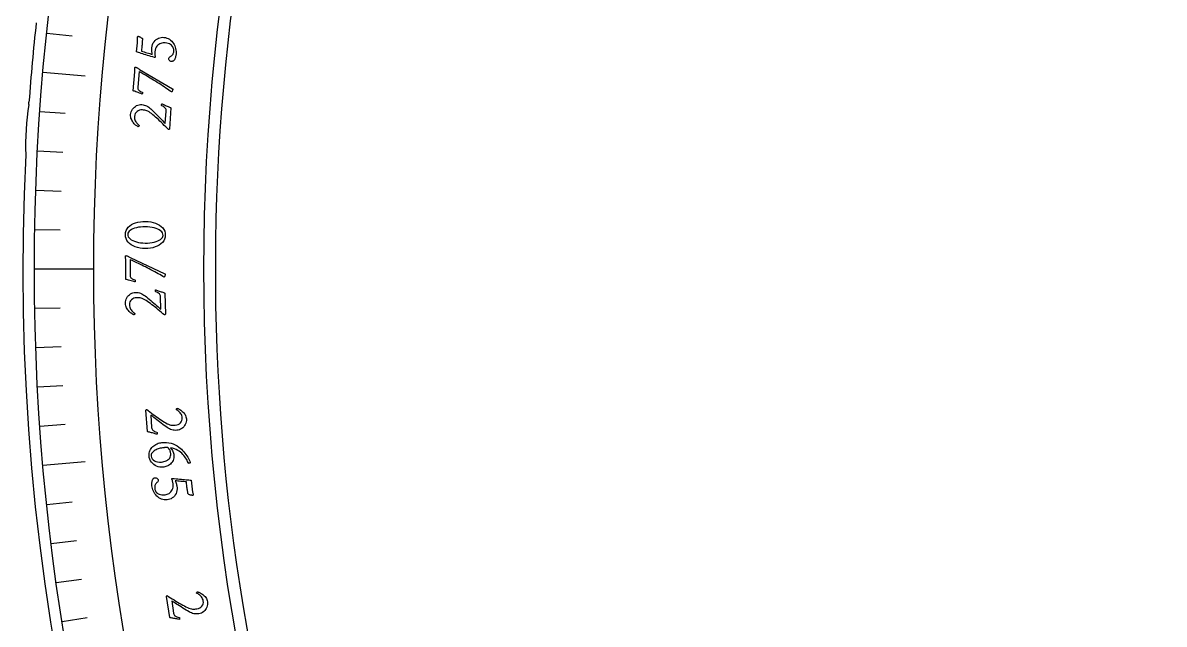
# Model space of a CAD drawing. Header units: millimetres. Extents: x -50 to 50, y -50 to 64.
# Drawn here: x -50 to -24.82, y -7.84 to 5.43 of the extents above; entities that cross this region are included whole.
import ezdxf

# ---------------------------------------------------------------- set-up
doc = ezdxf.new("R2010")
doc.units = ezdxf.units.MM
for name, color, linetype in [('CUT_INNER', 6, 'Continuous'), ('CUT_OUTER', 1, 'Continuous'), ('ENGRAVE', 7, 'Continuous'), ('ENGRAVE_FINE', 8, 'Continuous'), ('TEXT', 5, 'Continuous')]:
    doc.layers.add(name, color=color, linetype=linetype)

msp = doc.modelspace()

# ---------------------------------------------------------------- linework, layer by layer
at = {"layer": 'CUT_INNER'}
msp.add_arc((0.0002, -0.0001), 45.7499, 92.31774, 38.3206, dxfattribs=at)
at = {"layer": 'CUT_OUTER'}
msp.add_lwpolyline([(-49.8683, 3.6253), (-49.8645, 3.6782)], dxfattribs=at)
for centre, radius, start, end in [((-0.6288, 0.0522), 49.369, 173.74957, 175.78799), ((0, -0.0002), 49.9998, 177.11535, 4.43206), ((-43.7761, 2.6938), 6.163, 171.30666, 181.65282)]:
    msp.add_arc(centre, radius, start, end, dxfattribs=at)
at = {"layer": 'ENGRAVE'}
for points in [[(-49.5557, 4.3356), (-48.6243, 4.2541)], [(-49.745, 0), (-48.436, 0)], [(-49.5557, -4.3356), (-48.6243, -4.2541)]]:
    msp.add_lwpolyline(points, dxfattribs=at)
for radius in [49.745, 48.436, 46.005]:
    msp.add_circle((0, 0), radius, dxfattribs=at)
at = {"layer": 'ENGRAVE_FINE'}
for points in [[(-49.4725, 5.1998), (-48.9146, 5.1411)], [(-49.6238, 3.47), (-49.0642, 3.4309)], [(-49.6768, 2.6035), (-49.1166, 2.5741)], [(-49.7147, 1.7361), (-49.154, 1.7165)], [(-49.7374, 0.8682), (-49.1765, 0.8584)], [(-49.7374, -0.8682), (-49.1765, -0.8584)], [(-49.7147, -1.7361), (-49.154, -1.7165)], [(-49.6768, -2.6035), (-49.1166, -2.5741)], [(-49.6238, -3.47), (-49.0642, -3.4309)], [(-49.4725, -5.1998), (-48.9146, -5.1411)], [(-49.3742, -6.0624), (-48.8174, -5.994)], [(-49.2609, -6.9232), (-48.7053, -6.8451)], [(-49.1326, -7.7818), (-48.5785, -7.6941)]]:
    msp.add_lwpolyline(points, dxfattribs=at)
at = {"layer": 'TEXT'}
for points in [[(-47.1552, 4.8767), (-47.1489, 4.9155), (-47.1383, 4.9508), (-47.1235, 4.9825), (-47.1046, 5.0107), (-47.0825, 5.0353), (-47.0584, 5.0564), (-47.0322, 5.0741), (-47.0041, 5.0882), (-46.975, 5.0986), (-46.9459, 5.1051), (-46.9167, 5.1078), (-46.8875, 5.1065), (-46.8538, 5.101), (-46.8221, 5.0918), (-46.7925, 5.0792), (-46.7649, 5.063), (-46.7396, 5.0439), (-46.7165, 5.0227), (-46.6958, 4.9993), (-46.6775, 4.9737), (-46.6615, 4.9464), (-46.6481, 4.9179), (-46.6371, 4.8881), (-46.6286, 4.8572), (-46.6226, 4.8257), (-46.6193, 4.794), (-46.6186, 4.7623), (-46.6205, 4.7306), (-46.6224, 4.7167), (-46.6254, 4.7012), (-46.6295, 4.6842), (-46.6348, 4.6656), (-46.6411, 4.6468), (-46.6484, 4.6291), (-46.6568, 4.6124), (-46.6662, 4.5968), (-46.6693, 4.5939), (-46.6739, 4.5905), (-46.6799, 4.5866), (-46.6873, 4.582), (-46.6956, 4.578), (-46.7038, 4.5753), (-46.7121, 4.574), (-46.7204, 4.5741), (-46.7342, 4.5765), (-46.7465, 4.581), (-46.7571, 4.5875), (-46.7661, 4.5961), (-46.7731, 4.6058), (-46.7778, 4.616), (-46.7802, 4.6265), (-46.7802, 4.6374), (-46.7776, 4.6504), (-46.7724, 4.6617), (-46.7646, 4.6712), (-46.7543, 4.679), (-46.743, 4.686), (-46.7324, 4.6931), (-46.7223, 4.7003), (-46.7128, 4.7077), (-46.7028, 4.717), (-46.6941, 4.7274), (-46.6868, 4.7388), (-46.6809, 4.7514), (-46.6762, 4.7645), (-46.6725, 4.7776), (-46.6697, 4.7908), (-46.6678, 4.8039), (-46.6672, 4.8221), (-46.6691, 4.8406), (-46.6736, 4.8595), (-46.6805, 4.8787), (-46.6904, 4.8976), (-46.7037, 4.9153), (-46.7205, 4.9319), (-46.7407, 4.9474), (-46.7648, 4.961), (-46.7932, 4.9719), (-46.8257, 4.9801), (-46.8625, 4.9856), (-46.8845, 4.9866), (-46.9071, 4.9849), (-46.9304, 4.9806), (-46.9545, 4.9736), (-46.9783, 4.9635), (-47.0006, 4.9501), (-47.0215, 4.9332), (-47.0411, 4.9129), (-47.058, 4.8886), (-47.0713, 4.8599), (-47.0809, 4.8268), (-47.0868, 4.7892), (-47.0877, 4.777), (-47.0879, 4.7628), (-47.0876, 4.7466), (-47.0867, 4.7285), (-47.0851, 4.7106), (-47.0831, 4.6953), (-47.0806, 4.6826), (-47.0775, 4.6725), (-47.0781, 4.6705), (-47.0794, 4.6687), (-47.0816, 4.667), (-47.0845, 4.6655), (-47.0878, 4.6643), (-47.0912, 4.6635), (-47.0946, 4.6632), (-47.0981, 4.6633), (-47.1356, 4.6748), (-47.1731, 4.6863), (-47.2106, 4.6978), (-47.2481, 4.7093), (-47.2849, 4.7206), (-47.3205, 4.7316), (-47.3548, 4.7421), (-47.3878, 4.7523), (-47.4187, 4.7618), (-47.4466, 4.7701), (-47.4716, 4.7774), (-47.4936, 4.7836), (-47.4727, 4.9865), (-47.4714, 5.0007), (-47.4704, 5.0151), (-47.4698, 5.0297), (-47.4694, 5.0445), (-47.4693, 5.0588), (-47.4695, 5.0719), (-47.4698, 5.0838), (-47.4704, 5.0945), (-47.471, 5.1033), (-47.4714, 5.1095), (-47.4717, 5.1133), (-47.4718, 5.1146), (-47.4694, 5.1177), (-47.4672, 5.1207), (-47.4653, 5.1234), (-47.4635, 5.1258), (-47.4617, 5.1278), (-47.4596, 5.1291), (-47.4573, 5.1298), (-47.4546, 5.1298), (-47.4518, 5.1292), (-47.4473, 5.1278), (-47.4413, 5.1256), (-47.4336, 5.1226), (-47.425, 5.1189), (-47.416, 5.1146), (-47.4067, 5.1098), (-47.3969, 5.1044), (-47.3873, 5.0985), (-47.3785, 5.0923), (-47.3704, 5.0857), (-47.3631, 5.0787), (-47.3633, 5.0638), (-47.3636, 5.0475), (-47.3641, 5.0298), (-47.3647, 5.0106), (-47.3657, 4.99), (-47.3672, 4.9676), (-47.3691, 4.9434), (-47.3717, 4.9176), (-47.3835, 4.8023), (-47.3534, 4.7929), (-47.323, 4.7836), (-47.2924, 4.7743), (-47.2615, 4.7651), (-47.2308, 4.756), (-47.2009, 4.7468), (-47.1719, 4.7377), (-47.1436, 4.7285), (-47.1474, 4.7442), (-47.1506, 4.7619), (-47.1531, 4.7818), (-47.1549, 4.8039), (-47.1561, 4.8258), (-47.1565, 4.8452), (-47.1562, 4.8622), (-47.1552, 4.8767)], [(-47.5328, 4.3462), (-47.5317, 4.3599), (-47.5308, 4.3742), (-47.5301, 4.3889), (-47.5296, 4.4043), (-47.5292, 4.4183), (-47.5289, 4.4291), (-47.5285, 4.4367), (-47.5283, 4.4411), (-47.5271, 4.4448), (-47.5245, 4.4472), (-47.5205, 4.4484), (-47.5149, 4.4484), (-47.5074, 4.4469), (-47.4987, 4.4437), (-47.4888, 4.4388), (-47.4778, 4.4322), (-47.466, 4.4246), (-47.4538, 4.4168), (-47.4412, 4.4088), (-47.4281, 4.4005), (-46.6953, 3.9736), (-46.6937, 3.9711), (-46.6927, 3.9678), (-46.6922, 3.964), (-46.6923, 3.9594), (-46.6935, 3.9514), (-46.6957, 3.9426), (-46.6989, 3.933), (-46.7032, 3.9227), (-46.7079, 3.9133), (-46.7127, 3.9067), (-46.7176, 3.9029), (-46.7224, 3.9019), (-46.7488, 3.922), (-46.7779, 3.9433), (-46.8097, 3.9656), (-46.8442, 3.9891), (-46.8805, 4.0134), (-46.9179, 4.038), (-46.9563, 4.063), (-46.9956, 4.0884), (-47.0354, 4.1137), (-47.0748, 4.1386), (-47.1139, 4.1629), (-47.1527, 4.1867), (-47.1904, 4.2096), (-47.2264, 4.2313), (-47.2607, 4.2519), (-47.2932, 4.2713), (-47.3233, 4.2891), (-47.3502, 4.3051), (-47.3739, 4.3192), (-47.3944, 4.3315), (-47.411, 4.3414), (-47.4229, 4.3484), (-47.43, 4.3527), (-47.4324, 4.3541), (-47.4631, 4.0049), (-47.4632, 3.9856), (-47.4599, 3.9685), (-47.4532, 3.9536), (-47.4433, 3.9409), (-47.4297, 3.9295), (-47.4125, 3.9185), (-47.3915, 3.9079), (-47.3668, 3.8977), (-47.3633, 3.8959), (-47.361, 3.8923), (-47.3598, 3.8871), (-47.3599, 3.8802), (-47.3602, 3.8778), (-47.361, 3.8748), (-47.3622, 3.8712), (-47.3637, 3.8671), (-47.3655, 3.8629), (-47.3672, 3.8594), (-47.3688, 3.8565), (-47.3704, 3.8542), (-47.3977, 3.8655), (-47.4252, 3.8765), (-47.4531, 3.8873), (-47.4812, 3.8979), (-47.5079, 3.9077), (-47.5314, 3.9161), (-47.5519, 3.923), (-47.5692, 3.9286)], [(-46.93, 3.6418), (-46.9132, 3.6334), (-46.8954, 3.6247), (-46.8764, 3.6158), (-46.8562, 3.6067), (-46.836, 3.5976), (-46.8164, 3.5889), (-46.7976, 3.5807), (-46.7796, 3.5728), (-46.7634, 3.5659), (-46.7501, 3.5601), (-46.7396, 3.5557), (-46.7321, 3.5525), (-46.7653, 3.0836), (-46.7671, 3.0816), (-46.7693, 3.0795), (-46.7719, 3.0774), (-46.775, 3.0752), (-46.7782, 3.0733), (-46.781, 3.0719), (-46.7836, 3.0712), (-46.7858, 3.071), (-46.8163, 3.1018), (-46.8476, 3.133), (-46.8794, 3.1647), (-46.9119, 3.1968), (-46.9447, 3.2287), (-46.9773, 3.26), (-47.0098, 3.2907), (-47.0421, 3.3206), (-47.0737, 3.3493), (-47.1041, 3.3759), (-47.1331, 3.4006), (-47.1609, 3.4233), (-47.1893, 3.4445), (-47.216, 3.4619), (-47.241, 3.4754), (-47.2644, 3.4851), (-47.2873, 3.492), (-47.3108, 3.4975), (-47.3349, 3.5015), (-47.3597, 3.5041), (-47.3934, 3.5039), (-47.4247, 3.4981), (-47.4536, 3.4868), (-47.48, 3.4698), (-47.5024, 3.4484), (-47.5191, 3.4236), (-47.5301, 3.3954), (-47.5353, 3.364), (-47.5357, 3.3372), (-47.533, 3.3121), (-47.5272, 3.2884), (-47.5183, 3.2664), (-47.5075, 3.2461), (-47.4961, 3.2277), (-47.4839, 3.2112), (-47.4712, 3.1967), (-47.4589, 3.1842), (-47.4482, 3.1739), (-47.4391, 3.1659), (-47.4316, 3.1601), (-47.4324, 3.1558), (-47.4344, 3.1516), (-47.4375, 3.1473), (-47.4418, 3.1431), (-47.4463, 3.1393), (-47.4501, 3.1367), (-47.4532, 3.1352), (-47.4557, 3.1348), (-47.4628, 3.1383), (-47.4721, 3.1438), (-47.4834, 3.1513), (-47.4967, 3.1609), (-47.5112, 3.1723), (-47.5259, 3.1856), (-47.5408, 3.2009), (-47.5559, 3.218), (-47.5705, 3.2366), (-47.5838, 3.2565), (-47.5957, 3.2777), (-47.6064, 3.3001), (-47.6148, 3.3237), (-47.6203, 3.3485), (-47.6228, 3.3744), (-47.6224, 3.4014), (-47.618, 3.4337), (-47.6096, 3.4642), (-47.5972, 3.4929), (-47.5808, 3.5197), (-47.5613, 3.5442), (-47.5397, 3.5656), (-47.5159, 3.5841), (-47.49, 3.5995), (-47.4627, 3.6113), (-47.4349, 3.6192), (-47.4064, 3.623), (-47.3774, 3.6228), (-47.3487, 3.6192), (-47.321, 3.6131), (-47.2944, 3.6045), (-47.2689, 3.5933), (-47.2444, 3.5799), (-47.2209, 3.5646), (-47.1985, 3.5475), (-47.177, 3.5286), (-47.1491, 3.5019), (-47.1203, 3.4739), (-47.0906, 3.4445), (-47.06, 3.4138), (-47.0294, 3.3829), (-46.9999, 3.3529), (-46.9713, 3.3237), (-46.9436, 3.2955), (-46.9179, 3.2691), (-46.8947, 3.2456), (-46.8743, 3.2248), (-46.8566, 3.2069), (-46.8373, 3.4766), (-46.8375, 3.496), (-46.841, 3.5138), (-46.8479, 3.53), (-46.8582, 3.5446), (-46.8718, 3.5583), (-46.8889, 3.5719), (-46.9094, 3.5853), (-46.9333, 3.5986), (-46.9368, 3.6009), (-46.9392, 3.6043), (-46.9404, 3.6089), (-46.9405, 3.6146), (-46.9401, 3.617), (-46.9394, 3.6201), (-46.9382, 3.6238), (-46.9366, 3.6283), (-46.9349, 3.6327), (-46.9332, 3.6364), (-46.9316, 3.6394), (-46.93, 3.6418)], [(-47.7363, 0.7536), (-47.7318, 0.8005), (-47.7198, 0.8435), (-47.7003, 0.8825), (-47.6733, 0.9175), (-47.6402, 0.9484), (-47.6021, 0.9751), (-47.5591, 0.9976), (-47.5112, 1.0159), (-47.4597, 1.0299), (-47.4059, 1.0395), (-47.3499, 1.0447), (-47.2916, 1.0456), (-47.2335, 1.0421), (-47.1777, 1.0343), (-47.1244, 1.0222), (-47.0736, 1.0059), (-47.0265, 0.9854), (-46.9843, 0.9612), (-46.9471, 0.9332), (-46.9149, 0.9015), (-46.8889, 0.8662), (-46.8706, 0.8274), (-46.8599, 0.7853), (-46.8569, 0.7397), (-46.8613, 0.6955), (-46.8733, 0.6544), (-46.8929, 0.6166), (-46.9199, 0.582), (-46.9532, 0.5509), (-46.9912, 0.5238), (-47.0341, 0.5006), (-47.0819, 0.4813), (-47.1332, 0.4662), (-47.1869, 0.4556), (-47.2428, 0.4494), (-47.3011, 0.4477), (-47.3593, 0.4505), (-47.4151, 0.4576), (-47.4686, 0.4691), (-47.5196, 0.4851), (-47.5669, 0.5052), (-47.6091, 0.5294), (-47.6463, 0.5577), (-47.6785, 0.59), (-47.7044, 0.626), (-47.7226, 0.6652), (-47.7333, 0.7078), (-47.7363, 0.7536)], [(-47.6859, 0.7599), (-47.6831, 0.7319), (-47.6736, 0.7058), (-47.6576, 0.6816), (-47.6349, 0.6594), (-47.6068, 0.6394), (-47.5741, 0.6217), (-47.5369, 0.6063), (-47.4953, 0.5934), (-47.4501, 0.5829), (-47.4025, 0.5753), (-47.3524, 0.5705), (-47.2998, 0.5685), (-47.2477, 0.5692), (-47.1978, 0.5728), (-47.1501, 0.5792), (-47.1044, 0.5885), (-47.0621, 0.6001), (-47.0242, 0.6138), (-46.9908, 0.6295), (-46.9617, 0.6473), (-46.9382, 0.6669), (-46.9213, 0.688), (-46.911, 0.7107), (-46.9073, 0.735), (-46.9102, 0.7643), (-46.92, 0.7912), (-46.9366, 0.8156), (-46.9601, 0.8375), (-46.9893, 0.857), (-47.0231, 0.8741), (-47.0615, 0.8887), (-47.1044, 0.9009), (-47.1506, 0.9107), (-47.1988, 0.918), (-47.249, 0.9228), (-47.3011, 0.9251), (-47.3536, 0.9247), (-47.4035, 0.9216), (-47.4507, 0.9157), (-47.4952, 0.907), (-47.5362, 0.8958), (-47.5729, 0.8824), (-47.6053, 0.8667), (-47.6333, 0.8488), (-47.656, 0.829), (-47.6723, 0.8076), (-47.6823, 0.7846), (-47.6859, 0.7599)], [(-47.7307, 0.187), (-47.7308, 0.2007), (-47.7311, 0.2149), (-47.7317, 0.2297), (-47.7326, 0.245), (-47.7334, 0.259), (-47.734, 0.2698), (-47.7344, 0.2774), (-47.7345, 0.2819), (-47.7337, 0.2856), (-47.7313, 0.2882), (-47.7273, 0.2898), (-47.7218, 0.2903), (-47.7142, 0.2894), (-47.7052, 0.287), (-47.695, 0.283), (-47.6835, 0.2773), (-47.671, 0.2708), (-47.6582, 0.2641), (-47.6449, 0.2572), (-47.6312, 0.2502), (-46.864, -0.1112), (-46.8621, -0.1137), (-46.8608, -0.1168), (-46.86, -0.1206), (-46.8597, -0.1251), (-46.8602, -0.1332), (-46.8616, -0.1422), (-46.864, -0.152), (-46.8673, -0.1627), (-46.8713, -0.1725), (-46.8755, -0.1794), (-46.88, -0.1836), (-46.8847, -0.185), (-46.9127, -0.1673), (-46.9436, -0.1487), (-46.9772, -0.1292), (-47.0136, -0.1088), (-47.0519, -0.0878), (-47.0913, -0.0665), (-47.1317, -0.045), (-47.1731, -0.0231), (-47.2149, -0.0013), (-47.2563, 0.02), (-47.2974, 0.0408), (-47.3381, 0.0611), (-47.3777, 0.0807), (-47.4155, 0.0992), (-47.4514, 0.1167), (-47.4855, 0.1332), (-47.517, 0.1483), (-47.5452, 0.1619), (-47.5701, 0.1739), (-47.5916, 0.1843), (-47.609, 0.1927), (-47.6214, 0.1987), (-47.6289, 0.2023), (-47.6314, 0.2035), (-47.6316, -0.147), (-47.63, -0.1662), (-47.6252, -0.183), (-47.6173, -0.1973), (-47.6062, -0.2091), (-47.5917, -0.2192), (-47.5736, -0.2287), (-47.5518, -0.2374), (-47.5263, -0.2454), (-47.5226, -0.247), (-47.52, -0.2503), (-47.5184, -0.2554), (-47.5178, -0.2623), (-47.518, -0.2647), (-47.5185, -0.2677), (-47.5193, -0.2714), (-47.5205, -0.2757), (-47.5219, -0.28), (-47.5233, -0.2836), (-47.5247, -0.2867), (-47.5261, -0.2891), (-47.5542, -0.2802), (-47.5826, -0.2716), (-47.6113, -0.2633), (-47.6402, -0.2552), (-47.6677, -0.2477), (-47.6919, -0.2415), (-47.7128, -0.2363), (-47.7305, -0.2323)], [(-47.0688, -0.4623), (-47.0514, -0.4692), (-47.0328, -0.4763), (-47.0131, -0.4835), (-46.9923, -0.4908), (-46.9713, -0.4981), (-46.9511, -0.505), (-46.9316, -0.5116), (-46.913, -0.5179), (-46.8962, -0.5234), (-46.8825, -0.528), (-46.8717, -0.5315), (-46.8639, -0.534), (-46.8561, -1.004), (-46.8577, -1.0062), (-46.8597, -1.0084), (-46.8622, -1.0108), (-46.865, -1.0132), (-46.868, -1.0154), (-46.8707, -1.017), (-46.8732, -1.018), (-46.8754, -1.0183), (-46.9085, -0.9903), (-46.9423, -0.9619), (-46.9768, -0.9332), (-47.012, -0.9041), (-47.0475, -0.8751), (-47.0827, -0.8467), (-47.1177, -0.819), (-47.1525, -0.792), (-47.1865, -0.7662), (-47.2191, -0.7423), (-47.2502, -0.7203), (-47.2798, -0.7001), (-47.3099, -0.6814), (-47.338, -0.6664), (-47.3641, -0.6551), (-47.3883, -0.6476), (-47.4117, -0.6427), (-47.4356, -0.6392), (-47.46, -0.6373), (-47.4849, -0.6369), (-47.5184, -0.64), (-47.5491, -0.6485), (-47.5769, -0.6624), (-47.6018, -0.6816), (-47.6222, -0.7049), (-47.6367, -0.731), (-47.6452, -0.76), (-47.6476, -0.7918), (-47.6457, -0.8185), (-47.6408, -0.8433), (-47.6329, -0.8663), (-47.6221, -0.8875), (-47.6096, -0.9068), (-47.5966, -0.9241), (-47.5831, -0.9395), (-47.5691, -0.9529), (-47.5558, -0.9643), (-47.5442, -0.9736), (-47.5345, -0.9808), (-47.5265, -0.9859), (-47.527, -0.9902), (-47.5286, -0.9946), (-47.5313, -0.9991), (-47.5352, -1.0037), (-47.5394, -1.0078), (-47.5429, -1.0108), (-47.5459, -1.0125), (-47.5483, -1.0132), (-47.5558, -1.0103), (-47.5654, -1.0056), (-47.5773, -0.9991), (-47.5914, -0.9908), (-47.6069, -0.9806), (-47.6227, -0.9686), (-47.6389, -0.9548), (-47.6554, -0.9391), (-47.6716, -0.9217), (-47.6865, -0.903), (-47.7003, -0.883), (-47.7128, -0.8616), (-47.7233, -0.8388), (-47.731, -0.8146), (-47.7357, -0.7891), (-47.7376, -0.7621), (-47.7361, -0.7296), (-47.7304, -0.6985), (-47.7205, -0.6688), (-47.7065, -0.6406), (-47.6893, -0.6145), (-47.6696, -0.5913), (-47.6475, -0.5709), (-47.623, -0.5533), (-47.5969, -0.539), (-47.5698, -0.5288), (-47.5418, -0.5226), (-47.5129, -0.5203), (-47.484, -0.5213), (-47.4559, -0.5249), (-47.4286, -0.5312), (-47.4022, -0.5401), (-47.3766, -0.5514), (-47.3519, -0.5645), (-47.3281, -0.5796), (-47.305, -0.5966), (-47.2749, -0.6207), (-47.2437, -0.6461), (-47.2116, -0.6728), (-47.1784, -0.7007), (-47.1453, -0.7289), (-47.1132, -0.7562), (-47.0822, -0.7827), (-47.0522, -0.8085), (-47.0242, -0.8325), (-46.9992, -0.8539), (-46.977, -0.8728), (-46.9578, -0.8891), (-46.9621, -0.6187), (-46.964, -0.5995), (-46.969, -0.5821), (-46.9773, -0.5665), (-46.9888, -0.5529), (-47.0036, -0.5403), (-47.0218, -0.5283), (-47.0434, -0.5167), (-47.0683, -0.5056), (-47.072, -0.5036), (-47.0747, -0.5004), (-47.0763, -0.496), (-47.0769, -0.4903), (-47.0768, -0.4879), (-47.0763, -0.4847), (-47.0754, -0.4809), (-47.0742, -0.4763), (-47.0729, -0.4718), (-47.0715, -0.4679), (-47.0702, -0.4648), (-47.0688, -0.4623)], [(-47.0415, -3.6504), (-47.0594, -3.6447), (-47.0783, -3.6389), (-47.0985, -3.633), (-47.1198, -3.627), (-47.1412, -3.621), (-47.1618, -3.6154), (-47.1817, -3.6101), (-47.2007, -3.605), (-47.2178, -3.6005), (-47.2318, -3.5968), (-47.2428, -3.594), (-47.2508, -3.5919), (-47.2844, -3.1178), (-47.2829, -3.1156), (-47.281, -3.1132), (-47.2787, -3.1107), (-47.2759, -3.1081), (-47.2731, -3.1058), (-47.2704, -3.1041), (-47.268, -3.103), (-47.2658, -3.1025), (-47.2315, -3.1293), (-47.1964, -3.1563), (-47.1606, -3.1836), (-47.124, -3.2112), (-47.0872, -3.2385), (-47.0506, -3.2651), (-47.0141, -3.291), (-46.9779, -3.3161), (-46.9426, -3.3399), (-46.9088, -3.3619), (-46.8765, -3.3821), (-46.8457, -3.4004), (-46.8146, -3.4172), (-46.7857, -3.4304), (-46.759, -3.44), (-46.7344, -3.446), (-46.7108, -3.4494), (-46.6867, -3.4513), (-46.6622, -3.4518), (-46.6373, -3.4506), (-46.6041, -3.4455), (-46.574, -3.4354), (-46.547, -3.4201), (-46.5233, -3.3999), (-46.5042, -3.3759), (-46.4912, -3.3495), (-46.4843, -3.3207), (-46.4836, -3.2895), (-46.4869, -3.2636), (-46.493, -3.2396), (-46.502, -3.2175), (-46.5138, -3.1974), (-46.5272, -3.1791), (-46.5411, -3.1628), (-46.5553, -3.1484), (-46.5699, -3.136), (-46.5837, -3.1254), (-46.5957, -3.1169), (-46.6057, -3.1102), (-46.6139, -3.1056), (-46.6136, -3.1014), (-46.6122, -3.097), (-46.6097, -3.0924), (-46.606, -3.0877), (-46.602, -3.0835), (-46.5986, -3.0804), (-46.5957, -3.0785), (-46.5934, -3.0778), (-46.5858, -3.0803), (-46.5759, -3.0845), (-46.5638, -3.0903), (-46.5493, -3.0978), (-46.5334, -3.107), (-46.5171, -3.118), (-46.5003, -3.1308), (-46.483, -3.1454), (-46.4661, -3.1615), (-46.4503, -3.179), (-46.4356, -3.1978), (-46.422, -3.218), (-46.4104, -3.2397), (-46.4015, -3.2628), (-46.3954, -3.2874), (-46.3921, -3.3135), (-46.3919, -3.3453), (-46.3959, -3.3759), (-46.404, -3.4053), (-46.4163, -3.4336), (-46.432, -3.46), (-46.4503, -3.4839), (-46.4711, -3.5053), (-46.4944, -3.524), (-46.5196, -3.5396), (-46.546, -3.5514), (-46.5735, -3.5593), (-46.6022, -3.5635), (-46.6311, -3.5644), (-46.6594, -3.5626), (-46.687, -3.5582), (-46.7139, -3.5511), (-46.7402, -3.5417), (-46.7657, -3.5303), (-46.7904, -3.5169), (-46.8144, -3.5015), (-46.846, -3.4794), (-46.8786, -3.4561), (-46.9123, -3.4315), (-46.947, -3.4056), (-46.9817, -3.3795), (-47.0152, -3.354), (-47.0476, -3.3291), (-47.079, -3.305), (-47.1082, -3.2824), (-47.1343, -3.2621), (-47.1574, -3.2443), (-47.1774, -3.2289), (-47.1581, -3.5004), (-47.155, -3.5197), (-47.1489, -3.5369), (-47.1396, -3.5519), (-47.1273, -3.5649), (-47.1117, -3.5766), (-47.0928, -3.5875), (-47.0705, -3.5977), (-47.0448, -3.6071), (-47.041, -3.6089), (-47.0382, -3.6119), (-47.0363, -3.6162), (-47.0353, -3.6219), (-47.0353, -3.6243), (-47.0356, -3.6275), (-47.0361, -3.6314), (-47.037, -3.636), (-47.0381, -3.6407), (-47.0392, -3.6446), (-47.0403, -3.6479), (-47.0415, -3.6504)], [(-46.6671, -4.1052), (-46.6658, -4.1392), (-46.668, -4.1707), (-46.6737, -4.1996), (-46.683, -4.2259), (-46.6951, -4.2499), (-46.7092, -4.2716), (-46.7254, -4.2911), (-46.7436, -4.3084), (-46.7632, -4.3235), (-46.7834, -4.3367), (-46.8044, -4.348), (-46.8261, -4.3573), (-46.8477, -4.3648), (-46.8682, -4.3707), (-46.8878, -4.3749), (-46.9064, -4.3774), (-46.9436, -4.3785), (-46.9798, -4.3749), (-47.0152, -4.3666), (-47.0498, -4.3535), (-47.0824, -4.3362), (-47.1122, -4.3155), (-47.1392, -4.2914), (-47.1633, -4.2638), (-47.1836, -4.2332), (-47.199, -4.2001), (-47.2097, -4.1646), (-47.2155, -4.1266), (-47.2164, -4.0964), (-47.2138, -4.0673), (-47.2076, -4.0395), (-47.1979, -4.0129), (-47.1853, -3.9877), (-47.1703, -3.9642), (-47.153, -3.9423), (-47.1333, -3.9222), (-47.1117, -3.9038), (-47.0887, -3.8873), (-47.0641, -3.8728), (-47.0381, -3.8602), (-47.0113, -3.8497), (-46.9844, -3.8415), (-46.9574, -3.8358), (-46.9302, -3.8324), (-46.8785, -3.8302), (-46.8278, -3.8324), (-46.7782, -3.8388), (-46.7296, -3.8495), (-46.6829, -3.8643), (-46.6388, -3.8831), (-46.5973, -3.9059), (-46.5585, -3.9328), (-46.5304, -3.9556), (-46.5032, -3.9804), (-46.4769, -4.007), (-46.4514, -4.0355), (-46.4272, -4.0651), (-46.4044, -4.0952), (-46.3832, -4.1258), (-46.3635, -4.1568), (-46.3457, -4.1876), (-46.3303, -4.2174), (-46.3172, -4.2463), (-46.3065, -4.2743), (-46.3071, -4.2788), (-46.3097, -4.2826), (-46.3145, -4.2857), (-46.3213, -4.2881), (-46.3287, -4.29), (-46.3349, -4.2915), (-46.34, -4.2925), (-46.3441, -4.293), (-46.3538, -4.2717), (-46.365, -4.249), (-46.3777, -4.225), (-46.3919, -4.1996), (-46.408, -4.1736), (-46.4261, -4.1477), (-46.4463, -4.1218), (-46.4686, -4.096), (-46.4932, -4.0711), (-46.5204, -4.0477), (-46.5501, -4.026), (-46.5824, -4.0058), (-46.6176, -3.9878), (-46.6559, -3.9727), (-46.6975, -3.9605), (-46.7422, -3.9511), (-46.7268, -3.9685), (-46.713, -3.987), (-46.7007, -4.0067), (-46.69, -4.0276), (-46.6811, -4.0486), (-46.6744, -4.0685), (-46.6697, -4.0873), (-46.6671, -4.1052)], [(-46.803, -3.945), (-46.8144, -3.9447), (-46.8259, -3.9445), (-46.8375, -3.9445), (-46.8493, -3.9447), (-46.8612, -3.9451), (-46.8731, -3.9457), (-46.885, -3.9464), (-46.8968, -3.9473), (-46.92, -3.9499), (-46.9437, -3.9537), (-46.9677, -3.9588), (-46.9922, -3.9652), (-47.0163, -3.9728), (-47.0395, -3.9817), (-47.0618, -3.9918), (-47.083, -4.0031), (-47.1027, -4.0157), (-47.1202, -4.0293), (-47.1357, -4.0442), (-47.149, -4.0602), (-47.1595, -4.0772), (-47.1665, -4.0952), (-47.17, -4.1141), (-47.1699, -4.1339), (-47.1634, -4.165), (-47.1493, -4.1924), (-47.1279, -4.2161), (-47.0991, -4.2361), (-47.0649, -4.2515), (-47.0273, -4.2613), (-46.9864, -4.2655), (-46.9421, -4.2641), (-46.9135, -4.2605), (-46.8861, -4.2547), (-46.86, -4.2468), (-46.8351, -4.2369), (-46.8121, -4.2248), (-46.7918, -4.2104), (-46.7742, -4.1938), (-46.7592, -4.1748), (-46.7476, -4.1534), (-46.7401, -4.1294), (-46.7366, -4.1028), (-46.7373, -4.0736), (-46.7391, -4.0587), (-46.7422, -4.0431), (-46.7464, -4.0268), (-46.7519, -4.0099), (-46.7596, -3.9929), (-46.7707, -3.9764), (-46.7852, -3.9604), (-46.803, -3.945)], [(-46.5988, -4.8192), (-46.597, -4.858), (-46.6001, -4.8943), (-46.608, -4.928), (-46.6207, -4.9592), (-46.6371, -4.9877), (-46.6562, -5.0132), (-46.678, -5.0358), (-46.7024, -5.0555), (-46.7287, -5.0719), (-46.7557, -5.0844), (-46.7837, -5.0933), (-46.8124, -5.0983), (-46.8466, -5.1002), (-46.8795, -5.0981), (-46.9111, -5.0921), (-46.9415, -5.0821), (-46.9704, -5.0688), (-46.9974, -5.0529), (-47.0226, -5.0342), (-47.046, -5.0129), (-47.0673, -4.9894), (-47.0865, -4.9641), (-47.1034, -4.937), (-47.1182, -4.9082), (-47.1305, -4.8782), (-47.1403, -4.8476), (-47.1474, -4.8164), (-47.152, -4.7845), (-47.1529, -4.7703), (-47.1531, -4.7544), (-47.1524, -4.7367), (-47.151, -4.7173), (-47.1486, -4.6974), (-47.1449, -4.6783), (-47.14, -4.6601), (-47.1338, -4.6428), (-47.1313, -4.6394), (-47.1275, -4.6351), (-47.1224, -4.63), (-47.116, -4.6241), (-47.1087, -4.6185), (-47.1011, -4.6142), (-47.0933, -4.6113), (-47.0851, -4.6098), (-47.071, -4.6095), (-47.0582, -4.6116), (-47.0465, -4.6159), (-47.036, -4.6226), (-47.0272, -4.6309), (-47.0206, -4.6399), (-47.0162, -4.6498), (-47.014, -4.6606), (-47.0141, -4.6739), (-47.0169, -4.6861), (-47.0227, -4.697), (-47.0312, -4.7067), (-47.0409, -4.7158), (-47.0499, -4.725), (-47.0584, -4.7341), (-47.0662, -4.7433), (-47.0741, -4.7545), (-47.0805, -4.7665), (-47.0853, -4.7793), (-47.0886, -4.7929), (-47.0905, -4.8068), (-47.0915, -4.8205), (-47.0916, -4.8341), (-47.0907, -4.8475), (-47.0876, -4.8655), (-47.0819, -4.8834), (-47.0737, -4.9012), (-47.0629, -4.9187), (-47.0493, -4.9352), (-47.0326, -4.9499), (-47.0127, -4.9628), (-46.9897, -4.9738), (-46.9632, -4.9821), (-46.9333, -4.9868), (-46.8997, -4.988), (-46.8625, -4.9856), (-46.8409, -4.982), (-46.8191, -4.9756), (-46.7972, -4.9664), (-46.7751, -4.9546), (-46.754, -4.9399), (-46.735, -4.9221), (-46.718, -4.9014), (-46.7031, -4.8776), (-46.6914, -4.8506), (-46.6843, -4.82), (-46.6816, -4.7858), (-46.6834, -4.7481), (-46.685, -4.7362), (-46.6876, -4.7223), (-46.6911, -4.7067), (-46.6957, -4.6892), (-46.7007, -4.6721), (-46.7057, -4.6577), (-46.7107, -4.6458), (-46.7157, -4.6366), (-46.7155, -4.6345), (-46.7145, -4.6325), (-46.7127, -4.6304), (-46.7102, -4.6284), (-46.7071, -4.6265), (-46.704, -4.6251), (-46.7007, -4.6242), (-46.6973, -4.6236), (-46.6583, -4.6274), (-46.6192, -4.6312), (-46.5802, -4.635), (-46.5412, -4.6388), (-46.5028, -4.6425), (-46.4658, -4.6461), (-46.4301, -4.6495), (-46.3958, -4.6528), (-46.3636, -4.6558), (-46.3346, -4.6583), (-46.3087, -4.6604), (-46.2859, -4.6619), (-46.2656, -4.8597), (-46.2639, -4.8735), (-46.262, -4.8874), (-46.2596, -4.9015), (-46.2568, -4.9157), (-46.2539, -4.9293), (-46.2511, -4.9418), (-46.2482, -4.953), (-46.2455, -4.963), (-46.243, -4.9713), (-46.2413, -4.9771), (-46.2403, -4.9807), (-46.2399, -4.9819), (-46.2416, -4.9854), (-46.2431, -4.9886), (-46.2444, -4.9916), (-46.2456, -4.9943), (-46.2469, -4.9965), (-46.2487, -4.9982), (-46.2509, -4.9994), (-46.2534, -5), (-46.2564, -5), (-46.261, -4.9996), (-46.2674, -4.9987), (-46.2755, -4.9975), (-46.2847, -4.9958), (-46.2944, -4.9936), (-46.3046, -4.991), (-46.3152, -4.9879), (-46.3258, -4.9843), (-46.3357, -4.9802), (-46.345, -4.9756), (-46.3537, -4.9705), (-46.3566, -4.9562), (-46.3597, -4.9405), (-46.3629, -4.9234), (-46.3663, -4.905), (-46.3696, -4.885), (-46.3728, -4.8633), (-46.3757, -4.8398), (-46.3786, -4.8145), (-46.3901, -4.7016), (-46.4215, -4.6986), (-46.4531, -4.6957), (-46.485, -4.6928), (-46.5171, -4.6901), (-46.5489, -4.6873), (-46.58, -4.6844), (-46.6103, -4.6813), (-46.6399, -4.678), (-46.633, -4.6924), (-46.6264, -4.709), (-46.62, -4.7278), (-46.6137, -4.7488), (-46.6082, -4.7697), (-46.6039, -4.7884), (-46.6007, -4.8049), (-46.5988, -4.8192)], [(-46.5443, -7.7365), (-46.5626, -7.7323), (-46.5821, -7.7282), (-46.6026, -7.724), (-46.6243, -7.7199), (-46.6462, -7.7159), (-46.6673, -7.7121), (-46.6875, -7.7085), (-46.7069, -7.7051), (-46.7243, -7.7021), (-46.7386, -7.6997), (-46.7498, -7.6978), (-46.7579, -7.6964), (-46.8327, -7.2271), (-46.8315, -7.2247), (-46.8298, -7.2222), (-46.8277, -7.2195), (-46.8252, -7.2167), (-46.8225, -7.2141), (-46.82, -7.2121), (-46.8177, -7.2109), (-46.8155, -7.2102), (-46.779, -7.2339), (-46.7417, -7.2578), (-46.7036, -7.2818), (-46.6648, -7.3061), (-46.6257, -7.3301), (-46.5869, -7.3534), (-46.5484, -7.376), (-46.5102, -7.3979), (-46.4729, -7.4186), (-46.4373, -7.4375), (-46.4034, -7.4548), (-46.3711, -7.4703), (-46.3387, -7.4844), (-46.3087, -7.495), (-46.2812, -7.5022), (-46.2563, -7.506), (-46.2324, -7.5074), (-46.2083, -7.5072), (-46.1838, -7.5055), (-46.1591, -7.5022), (-46.1264, -7.4942), (-46.0973, -7.4815), (-46.0718, -7.464), (-46.0499, -7.4417), (-46.033, -7.4162), (-46.0223, -7.3887), (-46.018, -7.3595), (-46.02, -7.3283), (-46.0255, -7.3028), (-46.0338, -7.2794), (-46.0446, -7.2582), (-46.0581, -7.2391), (-46.0731, -7.2221), (-46.0883, -7.2071), (-46.1037, -7.194), (-46.1193, -7.1829), (-46.134, -7.1736), (-46.1467, -7.1661), (-46.1573, -7.1604), (-46.1659, -7.1564), (-46.166, -7.1522), (-46.1649, -7.1477), (-46.1628, -7.1429), (-46.1596, -7.1379), (-46.156, -7.1334), (-46.1528, -7.13), (-46.1501, -7.1279), (-46.1478, -7.127), (-46.14, -7.1288), (-46.1299, -7.1321), (-46.1172, -7.1369), (-46.1022, -7.1431), (-46.0856, -7.1509), (-46.0683, -7.1604), (-46.0505, -7.1717), (-46.032, -7.1846), (-46.0137, -7.1992), (-45.9964, -7.2153), (-45.9801, -7.2328), (-45.9649, -7.2517), (-45.9514, -7.2723), (-45.9406, -7.2945), (-45.9324, -7.3185), (-45.9268, -7.3442), (-45.9238, -7.3759), (-45.9251, -7.4067), (-45.9306, -7.4367), (-45.9405, -7.466), (-45.9538, -7.4937), (-45.9699, -7.5191), (-45.9887, -7.5421), (-46.0104, -7.5629), (-46.0341, -7.5806), (-46.0593, -7.5946), (-46.0861, -7.6049), (-46.1143, -7.6116), (-46.143, -7.615), (-46.1714, -7.6157), (-46.1992, -7.6137), (-46.2267, -7.609), (-46.2536, -7.6019), (-46.28, -7.5927), (-46.3059, -7.5815), (-46.3311, -7.5683), (-46.3645, -7.5491), (-46.399, -7.5287), (-46.4347, -7.5071), (-46.4715, -7.4844), (-46.5083, -7.4613), (-46.544, -7.4388), (-46.5785, -7.4169), (-46.6118, -7.3956), (-46.6428, -7.3756), (-46.6707, -7.3578), (-46.6952, -7.342), (-46.7165, -7.3284), (-46.6735, -7.5972), (-46.6688, -7.6161), (-46.6612, -7.6327), (-46.6507, -7.6469), (-46.6373, -7.6588), (-46.6207, -7.669), (-46.6009, -7.6782), (-46.5778, -7.6864), (-46.5514, -7.6937), (-46.5475, -7.695), (-46.5444, -7.6978), (-46.5421, -7.7019), (-46.5407, -7.7075), (-46.5404, -7.7099), (-46.5404, -7.7131), (-46.5407, -7.7171), (-46.5411, -7.7217), (-46.5418, -7.7265), (-46.5425, -7.7305), (-46.5434, -7.7338), (-46.5443, -7.7365)]]:
    msp.add_lwpolyline(points, close=True, dxfattribs=at)

doc.saveas('drawing.dxf')
